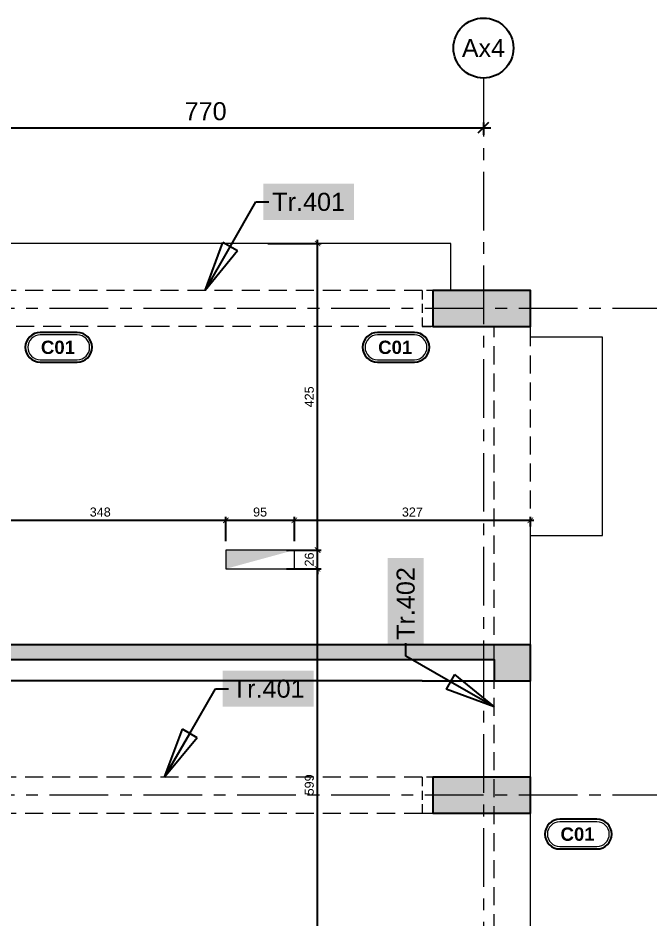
# Model space of a CAD drawing. Header units: centimetres. Extents: x 92587 to 105438, y -55119 to -48334.
# Drawn here: x 101139 to 102014, y -50844 to -49595 of the extents above; entities that cross this region are included whole.
import ezdxf
from ezdxf import colors
from ezdxf.entities.mleader import LeaderData, LeaderLine
from ezdxf.enums import TextEntityAlignment as Align
from ezdxf.math import Vec2, Vec3

# ---------------------------------------------------------------- set-up
doc = ezdxf.new("R2010")
doc.units = ezdxf.units.CM
doc.header["$LTSCALE"] = 50
doc.header["$MEASUREMENT"] = 0
for name, pattern in [('AXES', [2, 1.25, -0.25, 0.25, -0.25]), ('CACHE', [0.375, 0.25, -0.125]), ('CONTINU', [0])]:
    doc.linetypes.add(name, pattern=pattern)
doc.layers.get('0').update_dxf_attribs({"color": 8})
for name, color, linetype in [('AXES', 10, 'AXES'), ('BETON COUPE', 3, 'CONTINU'), ('BETON TRAME', 252, 'Continuous'), ('BETON VU', 2, 'Continuous'), ('BORD', 5, 'Continuous'), ('PILIER', 7, 'Continuous')]:
    doc.layers.add(name, color=color, linetype=linetype)
for name, color, linetype, lineweight in [('BETON CACHE', 4, 'CACHE', 5), ('EXISTANT BORD', 251, 'Continuous', 60), ('PERCEMENT COTE', 251, 'Continuous', 13), ('PERCEMENT TRAME', 253, 'Continuous', 13)]:
    doc.layers.add(name, color=color, linetype=linetype, lineweight=lineweight)
doc.layers.add('PILIER PREFA SUP TRAME', color=7, linetype='Continuous', true_color=0xded1ff)
doc.styles.add('BRMNAMES', font='swisseb.ttf', dxfattribs={"height": 20})
doc.styles.add('FN_TEXT_1.50', font='arial.ttf', dxfattribs={"height": 10})
doc.styles.add('RS_TEXT_1.100', font='arial.ttf', dxfattribs={"height": 25})
doc.styles.add('RS_TEXT_1.50', font='arial.ttf', dxfattribs={"height": 12.5})
doc.styles.add('RS_TXT_100', font='arial.ttf', dxfattribs={"height": 25})
doc.styles.add('RS_TXT_50', font='arial.ttf', dxfattribs={"height": 12.5})
doc.linetypes.add('Zigzag', pattern='A,0.0001,[3,PROEJKTI IDEOR - KEMA INVEST1.Shx,S=0.111993,R=0,X=0,Y=-0.035278],-0.2,[131,ltypeshp.shx,S=0.2,R=0,X=-0.2,Y=0],-0.4,[131,ltypeshp.shx,S=0.2,R=180,X=0.2,Y=0],-0.2', length=0.8001)
doc.dimstyles.new('RS_100CM_LINEAIRE', dxfattribs={"dimscale": 10, "dimtxt": 25, "dimasz": 1.5, "dimexe": 1, "dimexo": 2.5, "dimgap": 1, "dimtad": 1, "dimdec": 1, "dimrnd": 0.5, "dimdsep": 46, "dimtxsty": 'RS_TXT_100', "dimblk1": 'ARCHTICK', "dimblk2": 'ARCHTICK', "dimsah": 1, "dimcen": 2.5, "dimdle": 1, "dimclrt": 4, "dimadec": 0, "dimazin": 2, "dimtfac": 1, "dimtdec": 1, "dimtix": 1, "dimtmove": 2, "dimatfit": 3, "dimfxl": 1, "dimtolj": 1, "dimtzin": 0, "dimarcsym": 0})
doc.dimstyles.new('RS_50CM_LINEAIRE', dxfattribs={"dimscale": 5, "dimtxt": 12.5, "dimasz": 1.5, "dimexe": 1, "dimexo": 2.5, "dimgap": 1, "dimtad": 1, "dimdec": 1, "dimrnd": 0.5, "dimdsep": 46, "dimtxsty": 'RS_TXT_50', "dimblk1": 'ARCHTICK', "dimblk2": 'ARCHTICK', "dimsah": 1, "dimcen": 2.5, "dimdle": 1, "dimclrt": 4, "dimadec": 0, "dimazin": 2, "dimtfac": 1, "dimtdec": 1, "dimtix": 1, "dimtmove": 2, "dimatfit": 3, "dimfxl": 1, "dimtolj": 1, "dimtzin": 0, "dimarcsym": 0})

# ---------------------------------------------------------------- blocks, each defined once
blk = doc.blocks.new('AXES_FN')
at = {"color": 0, "linetype": 'Continuous'}
blk.add_circle((0, 15), 22.18, dxfattribs=at)
at = {"color": 0, "style": 'FN_TEXT_1.50'}
blk.add_attdef('AXES', text='', height=12.5, dxfattribs=at).set_placement((-48.89, 20.63), align=Align.MIDDLE_CENTER)
blk = doc.blocks.new('_ArchTick')
at = {"color": 0, "linetype": 'ByBlock', "const_width": 0.15}
blk.add_lwpolyline([(-0.5, -0.5), (0.5, 0.5)], dxfattribs=at)
blk = doc.blocks.new('*D2443')
at = {"layer": 'AXES', "color": 0, "linetype": 'Continuous', "lineweight": -2, "ltscale": 0.5, "transparency": 16777216}
for p, q in [((101013.6, -49739.6), (101013.6, -49756.7)), ((101783.6, -49739.6), (101783.6, -49756.7)), ((101003.6, -49746.7), (101793.6, -49746.7))]:
    blk.add_line(p, q, dxfattribs=at)
at = {"layer": 'Defpoints', "color": 0, "linetype": 'Continuous', "ltscale": 0.5, "transparency": 16777216}
for p in [(101013.6, -49714.6), (101783.6, -49714.6), (101783.6, -49746.7)]:
    blk.add_point(p, dxfattribs=at)
at = {"layer": 'AXES', "color": 0, "linetype": 'Continuous', "lineweight": -2, "ltscale": 0.5, "transparency": 16777216, "xscale": 15, "yscale": 15, "zscale": 15, "rotation": 180}
blk.add_blockref('_ArchTick', (101013.6, -49746.7), dxfattribs=at)
at = {"layer": 'AXES', "color": 0, "linetype": 'Continuous', "lineweight": -2, "ltscale": 0.5, "transparency": 16777216, "xscale": 15, "yscale": 15, "zscale": 15}
blk.add_blockref('_ArchTick', (101783.6, -49746.7), dxfattribs=at)
at = {"layer": 'AXES', "color": 4, "linetype": 'Continuous', "lineweight": 5, "ltscale": 0.5, "transparency": 16777216, "insert": (101398.6, -49724), "char_height": 25, "attachment_point": 5, "style": 'RS_TXT_100'}
blk.add_mtext('\\A1;770', dxfattribs=at)
blk = doc.blocks.new('PILIER')
at = {"color": 252}
blk.add_lwpolyline([(1.563, 1.2), (-1.437, 1.2, 1), (-1.437, -1.2), (1.563, -1.2, 1), (1.563, 1.2, -1)], format="xyb", dxfattribs=at)
at = {"color": 10, "lineweight": 20}
blk.add_lwpolyline([(1.563, 1), (-1.437, 1, 1), (-1.437, -1), (1.563, -1, 1)], format="xyb", close=True, dxfattribs=at)
at = {"color": 7, "style": 'BRMNAMES'}
blk.add_attdef('PILIER_TEXTE', text='', height=1.076, dxfattribs=at).set_placement((0, 0), align=Align.MIDDLE_CENTER)
blk = doc.blocks.new('_Closed')
at = {"color": 0, "linetype": 'ByBlock', "lineweight": -2}
for p, q in [((-1, 0.167), (0, 0)), ((-1, 0.167), (-1, -0.167)), ((0, 0), (-1, -0.167)), ((0, 0), (-1, 0))]:
    blk.add_line(p, q, dxfattribs=at)
blk = doc.blocks.new('*D2826')
at = {"layer": 'Defpoints', "color": 0, "transparency": 16777216}
for p in [(101078.6, -50235.4), (101426.6, -50291.1), (101426.6, -50332.4)]:
    blk.add_point(p, dxfattribs=at)
at = {"layer": 'PERCEMENT COTE', "color": 0, "lineweight": -2, "transparency": 16777216}
for p, q in [((101078.6, -50247.9), (101078.6, -50296.1)), ((101073.6, -50291.1), (101431.6, -50291.1)), ((101426.6, -50319.9), (101426.6, -50286.1))]:
    blk.add_line(p, q, dxfattribs=at)
at = {"layer": 'PERCEMENT COTE', "color": 0, "lineweight": -2, "transparency": 16777216, "xscale": 7.5, "yscale": 7.5, "zscale": 7.5, "rotation": 180}
blk.add_blockref('_ArchTick', (101078.6, -50291.1), dxfattribs=at)
at = {"layer": 'PERCEMENT COTE', "color": 0, "lineweight": -2, "transparency": 16777216, "xscale": 7.5, "yscale": 7.5, "zscale": 7.5}
blk.add_blockref('_ArchTick', (101426.6, -50291.1), dxfattribs=at)
at = {"layer": 'PERCEMENT COTE', "color": 4, "transparency": 16777216, "insert": (101252.6, -50279.7), "char_height": 12.5, "attachment_point": 5, "style": 'RS_TXT_50'}
blk.add_mtext('\\A1;348', dxfattribs=at)
blk = doc.blocks.new('*D2827')
at = {"layer": 'Defpoints', "color": 0, "transparency": 16777216}
for p in [(101521.6, -50291.1), (101426.6, -50332.4), (101521.6, -50332.4)]:
    blk.add_point(p, dxfattribs=at)
at = {"layer": 'PERCEMENT COTE', "color": 0, "lineweight": -2, "transparency": 16777216}
for p, q in [((101421.6, -50291.1), (101526.6, -50291.1)), ((101426.6, -50319.9), (101426.6, -50286.1)), ((101521.6, -50319.9), (101521.6, -50286.1))]:
    blk.add_line(p, q, dxfattribs=at)
at = {"layer": 'PERCEMENT COTE', "color": 0, "lineweight": -2, "transparency": 16777216, "xscale": 7.5, "yscale": 7.5, "zscale": 7.5, "rotation": 180}
blk.add_blockref('_ArchTick', (101426.6, -50291.1), dxfattribs=at)
at = {"layer": 'PERCEMENT COTE', "color": 0, "lineweight": -2, "transparency": 16777216, "xscale": 7.5, "yscale": 7.5, "zscale": 7.5}
blk.add_blockref('_ArchTick', (101521.6, -50291.1), dxfattribs=at)
at = {"layer": 'PERCEMENT COTE', "color": 4, "transparency": 16777216, "insert": (101474.1, -50279.7), "char_height": 12.5, "attachment_point": 5, "style": 'RS_TXT_50'}
blk.add_mtext('\\A1;95', dxfattribs=at)
blk = doc.blocks.new('*D2828')
at = {"layer": 'Defpoints', "color": 0, "transparency": 16777216}
for p in [(101848.6, -50291.1), (101848.6, -50312.4), (101521.6, -50332.4)]:
    blk.add_point(p, dxfattribs=at)
at = {"layer": 'PERCEMENT COTE', "color": 0, "lineweight": -2, "transparency": 16777216}
for p, q in [((101516.6, -50291.1), (101853.6, -50291.1)), ((101521.6, -50319.9), (101521.6, -50286.1)), ((101848.6, -50299.9), (101848.6, -50286.1))]:
    blk.add_line(p, q, dxfattribs=at)
at = {"layer": 'PERCEMENT COTE', "color": 0, "lineweight": -2, "transparency": 16777216, "xscale": 7.5, "yscale": 7.5, "zscale": 7.5, "rotation": 180}
blk.add_blockref('_ArchTick', (101521.6, -50291.1), dxfattribs=at)
at = {"layer": 'PERCEMENT COTE', "color": 0, "lineweight": -2, "transparency": 16777216, "xscale": 7.5, "yscale": 7.5, "zscale": 7.5}
blk.add_blockref('_ArchTick', (101848.6, -50291.1), dxfattribs=at)
at = {"layer": 'PERCEMENT COTE', "color": 4, "transparency": 16777216, "insert": (101685.1, -50279.7), "char_height": 12.5, "attachment_point": 5, "style": 'RS_TXT_50'}
blk.add_mtext('\\A1;327', dxfattribs=at)
blk = doc.blocks.new('*D2645')
at = {"layer": 'Defpoints', "color": 0, "transparency": 16777216}
for p in [(101498, -50358.4), (101553.7, -50358.4), (101293.6, -50957.4)]:
    blk.add_point(p, dxfattribs=at)
at = {"layer": 'PERCEMENT COTE', "color": 0, "lineweight": -2, "transparency": 16777216}
for p, q in [((101553.7, -50962.4), (101553.7, -50353.4)), ((101510.5, -50358.4), (101558.7, -50358.4)), ((101306.1, -50957.4), (101558.7, -50957.4))]:
    blk.add_line(p, q, dxfattribs=at)
at = {"layer": 'PERCEMENT COTE', "color": 0, "lineweight": -2, "transparency": 16777216, "xscale": 7.5, "yscale": 7.5, "zscale": 7.5}
for p, rotation in [((101553.7, -50358.4), 90), ((101553.7, -50957.4), 270)]:
    blk.add_blockref('_ArchTick', p, dxfattribs=dict(at, rotation=rotation))
at = {"layer": 'PERCEMENT COTE', "color": 4, "transparency": 16777216, "insert": (101542.3, -50657.9), "char_height": 12.5, "attachment_point": 5, "rotation": 90, "style": 'RS_TXT_50'}
blk.add_mtext('\\A1;599', dxfattribs=at)
blk = doc.blocks.new('*D2646')
at = {"layer": 'Defpoints', "color": 0, "transparency": 16777216}
for p in [(101498, -50332.4), (101553.7, -50332.4), (101498, -50358.4)]:
    blk.add_point(p, dxfattribs=at)
at = {"layer": 'PERCEMENT COTE', "color": 0, "lineweight": -2, "transparency": 16777216}
for p, q in [((101553.7, -50332.4), (101553.7, -50324.9)), ((101510.5, -50332.4), (101558.7, -50332.4)), ((101553.7, -50358.4), (101553.7, -50332.4)), ((101510.5, -50358.4), (101558.7, -50358.4)), ((101553.7, -50358.4), (101553.7, -50365.9))]:
    blk.add_line(p, q, dxfattribs=at)
at = {"layer": 'PERCEMENT COTE', "color": 0, "lineweight": -2, "transparency": 16777216, "xscale": 7.5, "yscale": 7.5, "zscale": 7.5}
for p, rotation in [((101553.7, -50332.4), 270), ((101553.7, -50358.4), 90)]:
    blk.add_blockref('_ArchTick', p, dxfattribs=dict(at, rotation=rotation))
at = {"layer": 'PERCEMENT COTE', "color": 4, "transparency": 16777216, "insert": (101542.3, -50345.4), "char_height": 12.5, "attachment_point": 5, "rotation": 90, "style": 'RS_TXT_50'}
blk.add_mtext('\\A1;26', dxfattribs=at)
blk = doc.blocks.new('*D2647')
at = {"layer": 'Defpoints', "color": 0, "transparency": 16777216}
for p in [(101472.4, -49907.4), (101553.7, -49907.4), (101498, -50332.4)]:
    blk.add_point(p, dxfattribs=at)
at = {"layer": 'PERCEMENT COTE', "color": 0, "lineweight": -2, "transparency": 16777216}
for p, q in [((101553.7, -50337.4), (101553.7, -49902.4)), ((101484.9, -49907.4), (101558.7, -49907.4)), ((101510.5, -50332.4), (101558.7, -50332.4))]:
    blk.add_line(p, q, dxfattribs=at)
at = {"layer": 'PERCEMENT COTE', "color": 0, "lineweight": -2, "transparency": 16777216, "xscale": 7.5, "yscale": 7.5, "zscale": 7.5}
for p, rotation in [((101553.7, -49907.4), 90), ((101553.7, -50332.4), 270)]:
    blk.add_blockref('_ArchTick', p, dxfattribs=dict(at, rotation=rotation))
at = {"layer": 'PERCEMENT COTE', "color": 4, "transparency": 16777216, "insert": (101542.3, -50119.9), "char_height": 12.5, "attachment_point": 5, "rotation": 90, "style": 'RS_TXT_50'}
blk.add_mtext('\\A1;425', dxfattribs=at)

msp = doc.modelspace()

# ---------------------------------------------------------------- hatches: boundary and pattern name
at = {"layer": 'BETON TRAME', "transparency": 33554559}
h = msp.add_hatch(color=256, dxfattribs=at)
h.dxf.hatch_style = 1
h.paths.add_polyline_path([(100518.57, -51297.36), (100483.57, -51297.36), (100483.57, -50647.36), (100518.57, -50647.36), (100518.57, -50822.36), (100978.57, -50822.36), (100978.57, -50647.36), (101013.57, -50647.36), (101013.57, -51297.36), (100978.57, -51297.36), (100978.57, -50862.36), (100768.57, -50862.36), (100768.57, -51192.36), (100728.57, -51192.36), (100728.57, -50862.36), (100518.57, -50862.36)])
h.paths.add_polyline_path([(99648.57, -49972.36), (99648.57, -50022.36), (99783.57, -50022.36), (99783.57, -49972.36)])
h.paths.add_polyline_path([(100383.57, -49972.36), (100383.57, -50022.36), (100518.57, -50022.36), (100518.57, -49972.36)])
h.paths.add_polyline_path([(100978.57, -49972.36), (100978.57, -50022.36), (101113.57, -50022.36), (101113.57, -49972.36)])
h.paths.add_polyline_path([(101713.57, -49972.36), (101713.57, -50022.36), (101848.57, -50022.36), (101848.57, -49972.36)])
h.paths.add_polyline_path([(101713.57, -50647.36), (101713.57, -50697.36), (101848.57, -50697.36), (101848.57, -50647.36)])
h.paths.add_polyline_path([(99648.57, -50647.36), (99648.57, -50697.36), (99783.57, -50697.36), (99783.57, -50647.36)])
h.paths.add_polyline_path([(99648.57, -51247.36), (99648.57, -51297.36), (99783.57, -51297.36), (99783.57, -51247.36)])
h.paths.add_polyline_path([(101713.57, -51247.36), (101713.57, -51297.36), (101848.57, -51297.36), (101848.57, -51247.36)])
h.paths.add_polyline_path([(101713.57, -51987.36), (101713.57, -52037.36), (101848.57, -52037.36), (101848.57, -51987.36)])
h.paths.add_polyline_path([(99783.57, -52037.36), (99783.57, -51987.36), (99648.57, -51987.36), (99648.57, -52037.36)])
h.paths.add_polyline_path([(100478.57, -51987.36), (100478.57, -52037.36), (100588.57, -52037.36), (100588.57, -51987.36)])
h.paths.add_polyline_path([(100908.57, -51987.36), (100908.57, -52037.36), (101018.57, -52037.36), (101018.57, -51987.36)])
h.paths.add_polyline_path([(100883.57, -52037.36), (100908.57, -52037.36), (100908.57, -51532.36), (100883.57, -51532.36)])
h.paths.add_polyline_path([(100588.57, -52037.36), (100613.57, -52037.36), (100613.57, -51532.36), (100588.57, -51532.36)])
h = msp.add_hatch(dxfattribs=at)
h.set_pattern_fill('AR-CONC', color=256)
h.set_pattern_definition([(50, (57256.672, -709.889), (7.1726018, -0.62752135), [0.75, -8.25]), (355, (57256.672, -709.889), (-1.3875133, 7.5219213), [0.6, -6.6]), (100.451444, (57257.2695, -709.9415), (5.7850885, 6.8943999), [0.6374019, -7.0114211]), (46.1842, (57256.672, -707.889), (10.6724133, -1.6551928), [1.125, -12.375]), (96.635635, (57257.561, -708.027), (9.3466195, 9.741186), [0.9561034, -10.5171376]), (351.184164, (57256.672, -707.889), (9.3466195, 9.741186), [0.9, -9.9]), (21, (57257.672, -708.389), (5.9690705, -4.0261889), [0.75, -8.25]), (326, (57257.672, -708.389), (2.4331533, 7.25150045), [0.6, -6.6]), (71.451445, (57258.169, -708.725), (8.4022238, 3.2253115), [0.6374019, -7.0114211]), (37.5, (57256.6717, -709.8892), (0.12159855, 3.32893854), [0, -6.52, 0, -6.7, 0, -6.625]), (7.5, (57256.6717, -709.8892), (2.63069537, 3.94411712), [0, -3.82, 0, -6.37, 0, -2.525]), (327.5, (57254.4417, -709.8892), (5.33822436, -0.22554872), [0, -2.5, 0, -7.8, 0, -10.35]), (317.5, (57253.4417, -709.889), (5.8318617, 1.00104982), [0, -3.25, 0, -5.18, 0, -7.35])])
h.paths.add_polyline_path([(99648.57, -50463.89), (99648.57, -50513.89), (99698.56, -50513.89), (99698.56, -50483.89), (101798.56, -50483.89), (101798.56, -50513.89), (101848.57, -50513.89), (101848.57, -50463.89)])

# ---------------------------------------------------------------- linework, layer by layer
at = {"layer": 'AXES', "lineweight": 5, "ltscale": 1.3}
for p, q in [((101783.57, -49677.81), (101783.57, -52207.34)), ((103473.75, -49997.36), (99404.26, -49997.36)), ((103473.75, -50672.36), (99404.26, -50672.36))]:
    msp.add_line(p, q, dxfattribs=at)
at = {"layer": 'BETON CACHE', "lineweight": 5, "ltscale": 2}
for points in [[(101848.57, -49972.36), (99648.57, -49972.36), (99648.57, -52037.36), (101848.57, -52037.36)], [(101798.57, -50022.36), (99698.57, -50022.36), (99698.57, -51987.36), (101798.57, -51987.36)], [(99648.57, -50697.36), (101848.57, -50697.36), (101848.57, -50647.36), (99648.57, -50647.36)]]:
    msp.add_lwpolyline(points, close=True, dxfattribs=at)
at = {"layer": 'BETON COUPE'}
for points in [[(101713.57, -49972.36), (101713.57, -50022.36), (101848.57, -50022.36), (101848.57, -49972.36)], [(99648.57, -50463.89), (99648.57, -50513.89), (99698.56, -50513.89), (99698.56, -50483.89), (101798.56, -50483.89), (101798.56, -50513.89), (101848.57, -50513.89), (101848.57, -50463.89)], [(101713.57, -50647.36), (101713.57, -50697.36), (101848.57, -50697.36), (101848.57, -50647.36)]]:
    msp.add_lwpolyline(points, close=True, dxfattribs=at)
at = {"layer": 'BETON VU'}
msp.add_line((101698.57, -50513.89), (101128.57, -50513.89), dxfattribs=at)
at = {"layer": 'BETON VU', "linetype": 'Zigzag', "ltscale": 0.4}
msp.add_line((101698.57, -50513.89), (101798.56, -50513.89), dxfattribs=at)
at = {"layer": 'BORD', "lineweight": 5, "ltscale": 0.5}
msp.add_lwpolyline([(99648.57, -52037.36), (101848.57, -52037.36), (101848.57, -51972.36), (101948.57, -51972.36), (101948.57, -51632.36), (101848.57, -51632.36), (101848.57, -50312.36), (101948.57, -50312.36), (101948.57, -50037.36), (101848.57, -50037.36), (101848.57, -49972.36), (101738.57, -49972.36), (101738.57, -49907.36), (101113.57, -49907.36), (101113.57, -49972.36), (100383.57, -49972.36), (100383.57, -49907.36), (99758.57, -49907.36)], dxfattribs=at)
msp.add_lwpolyline([(101521.57, -50332.36), (101426.57, -50332.36), (101426.57, -50358.36), (101521.57, -50358.36)], close=True, dxfattribs=at)
at = {"layer": 'EXISTANT BORD', "linetype": 'CACHE', "lineweight": 13}
for points in [[(101698.57, -49972.36), (101698.57, -50022.36), (101848.57, -50022.36), (101848.57, -49972.36)], [(101698.57, -50647.36), (101698.57, -50697.36), (101848.57, -50697.36), (101848.57, -50647.36)]]:
    msp.add_lwpolyline(points, close=True, dxfattribs=at)
at = {"layer": 'PERCEMENT TRAME'}
msp.add_solid([(101426.57, -50358.36), (101426.57, -50332.36), (101521.57, -50332.36)], dxfattribs=at)

# ---------------------------------------------------------------- block references
at = {"layer": 'AXES', "linetype": 'ByBlock'}
ref = msp.add_blockref('AXES_FN', (101783.57, -49664.35), dxfattribs=dict(at, xscale=1.875, yscale=1.875, zscale=1.875))
ref.add_attrib('AXES', 'Ax4', dxfattribs={"layer": '0', "color": 0, "height": 24.75, "style": 'RS_TEXT_1.50'}).set_placement((101783.57, -49636.23), align=Align.MIDDLE)
at = {"layer": 'PILIER', "xscale": 17.145, "yscale": 17.145, "zscale": 17.145}
for p in [(101194, -50051.23), (101661.33, -50051.23), (101914, -50726.23)]:
    msp.add_blockref('PILIER', p, dxfattribs=at).add_auto_attribs({'PILIER_TEXTE': 'C01'})

# ---------------------------------------------------------------- dimensions: what is measured, and where the dimension line sits
at = {"layer": 'AXES', "linetype": 'Continuous', "lineweight": 5, "ltscale": 0.5}
dim = msp.add_linear_dim(base=(101783.57, -49746.75), p1=(101013.57, -49714.62), p2=(101783.57, -49714.62), dimstyle='RS_100CM_LINEAIRE', dxfattribs=at)
dim.commit()
dim.dimension.update_dxf_attribs({"geometry": '*D2443', "text_midpoint": (101398.57, -49723.98)})
at = {"layer": 'PERCEMENT COTE'}
for base, p1, p2, picture, middle in [((101426.57, -50291.06), (101078.57, -50235.36), (101426.57, -50332.36), '*D2826', (101252.57, -50279.67)), ((101521.57, -50291.06), (101426.57, -50332.36), (101521.57, -50332.36), '*D2827', (101474.07, -50279.68)), ((101848.57, -50291.06), (101521.57, -50332.36), (101848.57, -50312.36), '*D2828', (101685.07, -50279.67))]:
    dim = msp.add_linear_dim(base=base, p1=p1, p2=p2, dimstyle='RS_50CM_LINEAIRE', dxfattribs=at)
    dim.commit()
    dim.dimension.update_dxf_attribs({"geometry": picture, "text_midpoint": middle})
dim = msp.add_linear_dim(base=(101553.68, -50332.36), p1=(101497.97, -50358.36), p2=(101497.97, -50332.36), angle=90, dimstyle='RS_50CM_LINEAIRE', dxfattribs=at)
dim.commit()
dim.dimension.update_dxf_attribs({"geometry": '*D2646', "text_midpoint": (101542.3, -50345.36)})

# ---------------------------------------------------------------- next in the draw order: leaders
at = {"layer": 'PILIER PREFA SUP TRAME'}
ml = msp.add_multileader_mtext('Standard', dxfattribs=at)
ml.set_content('Tr.401', color=256, style='RS_TEXT_1.100')
ml.set_leader_properties()
ml.set_arrow_properties(name='CLOSED')
ml.build(insert=Vec2(0, 0))
ml.multileader.update_dxf_attribs({"text_right_attachment_type": 6, "dogleg_length": 0.36, "arrow_head_size": 70, "scale": 50})
ctx = ml.context
ctx.base_point, ctx.scale, ctx.char_height, ctx.arrow_head_size, ctx.landing_gap_size, ctx.plane_origin = Vec3(101486.4, -49849.73), 50, 25, 70, 4.5, Vec3(101397.91, -49972.36)
ctx.right_attachment = 6
notes = []
notes.append((ctx, [(0, (1, 1, 0), (101468.4, -49849.73), (1, 0), 18, [(0, [(101397.91, -49972.36)], 0, [])])]))
ctx.mtext.insert, ctx.mtext.flow_direction = Vec3(101490.9, -49837.02), 5
ctx.mtext.has_bg_fill, ctx.mtext.bg_color, ctx.mtext.bg_scale_factor, ctx.mtext.bg_transparency, ctx.mtext.use_window_bg_color = 1, -1023410146, 1.5, 0, 0
ml = msp.add_multileader_mtext('Standard', dxfattribs=at)
ml.set_content('Tr.402', color=256, style='RS_TEXT_1.100')
ml.set_leader_properties()
ml.set_arrow_properties(name='CLOSED')
ml.build(insert=Vec2(0, 0))
ml.multileader.update_dxf_attribs({"text_right_attachment_type": 6, "dogleg_length": 0.36, "arrow_head_size": 70, "scale": 50})
ctx = ml.context
ctx.base_point, ctx.scale, ctx.char_height, ctx.arrow_head_size, ctx.landing_gap_size, ctx.plane_origin, ctx.plane_x_axis, ctx.plane_y_axis = Vec3(101675.94, -50461.42), 50, 25, 70, 4.5, Vec3(101798.57, -50549.91), Vec3(0, 1), Vec3(-1, 0)
ctx.right_attachment = 6
notes.append((ctx, [(0, (1, 1, 0), (101675.94, -50479.42), (0, 1), 18, [(0, [(101798.57, -50549.91)], 0, [])])]))
ctx.mtext.insert, ctx.mtext.text_direction, ctx.mtext.rotation, ctx.mtext.flow_direction = Vec3(101663.22, -50456.92), Vec3(0, 1), 1.5707963, 5
ctx.mtext.has_bg_fill, ctx.mtext.bg_color, ctx.mtext.bg_scale_factor, ctx.mtext.bg_transparency, ctx.mtext.use_window_bg_color = 1, -1023410146, 1.5, 0, 0
ml = msp.add_multileader_mtext('Standard', dxfattribs=at)
ml.set_content('Tr.401', color=256, style='RS_TEXT_1.100')
ml.set_leader_properties()
ml.set_arrow_properties(name='CLOSED')
ml.build(insert=Vec2(0, 0))
ml.multileader.update_dxf_attribs({"text_right_attachment_type": 6, "dogleg_length": 0.36, "arrow_head_size": 70, "scale": 50})
ctx = ml.context
ctx.base_point, ctx.scale, ctx.char_height, ctx.arrow_head_size, ctx.landing_gap_size, ctx.plane_origin = Vec3(101430.33, -50524.73), 50, 25, 70, 4.5, Vec3(101341.83, -50647.36)
ctx.right_attachment = 6
notes.append((ctx, [(0, (1, 1, 0), (101412.33, -50524.73), (1, 0), 18, [(0, [(101341.83, -50647.36)], 0, [])])]))
ctx.mtext.insert, ctx.mtext.flow_direction = Vec3(101434.83, -50512.02), 5
ctx.mtext.has_bg_fill, ctx.mtext.bg_color, ctx.mtext.bg_scale_factor, ctx.mtext.bg_transparency, ctx.mtext.use_window_bg_color = 1, -1023410146, 1.5, 0, 0
for ctx, leaders in notes:
    for number, flags, end, landing, length, lines in leaders:
        leader = LeaderData()
        leader.index, (leader.has_last_leader_line, leader.has_dogleg_vector, leader.attachment_direction) = number, flags
        leader.last_leader_point, leader.dogleg_vector, leader.dogleg_length = Vec3(end), Vec3(landing), length
        for number, points, colour, breaks in lines:
            line = LeaderLine()
            line.index, line.vertices, line.color, line.breaks = number, Vec3.list(points), colors.encode_raw_color(colour), breaks
            leader.lines.append(line)
        ctx.leaders.append(leader)

# ---------------------------------------------------------------- next in the draw order: dimensions: what is measured, and where the dimension line sits
at = {"layer": 'PERCEMENT COTE'}
for base, p1, p2, picture, middle in [((101553.68, -49907.36), (101497.97, -50332.36), (101472.35, -49907.36), '*D2647', (101542.3, -50119.86)), ((101553.68, -50358.36), (101293.57, -50957.36), (101497.97, -50358.36), '*D2645', (101542.3, -50657.86))]:
    dim = msp.add_linear_dim(base=base, p1=p1, p2=p2, angle=90, dimstyle='RS_50CM_LINEAIRE', dxfattribs=at)
    dim.commit()
    dim.dimension.update_dxf_attribs({"geometry": picture, "text_midpoint": middle})

doc.saveas('drawing.dxf')
